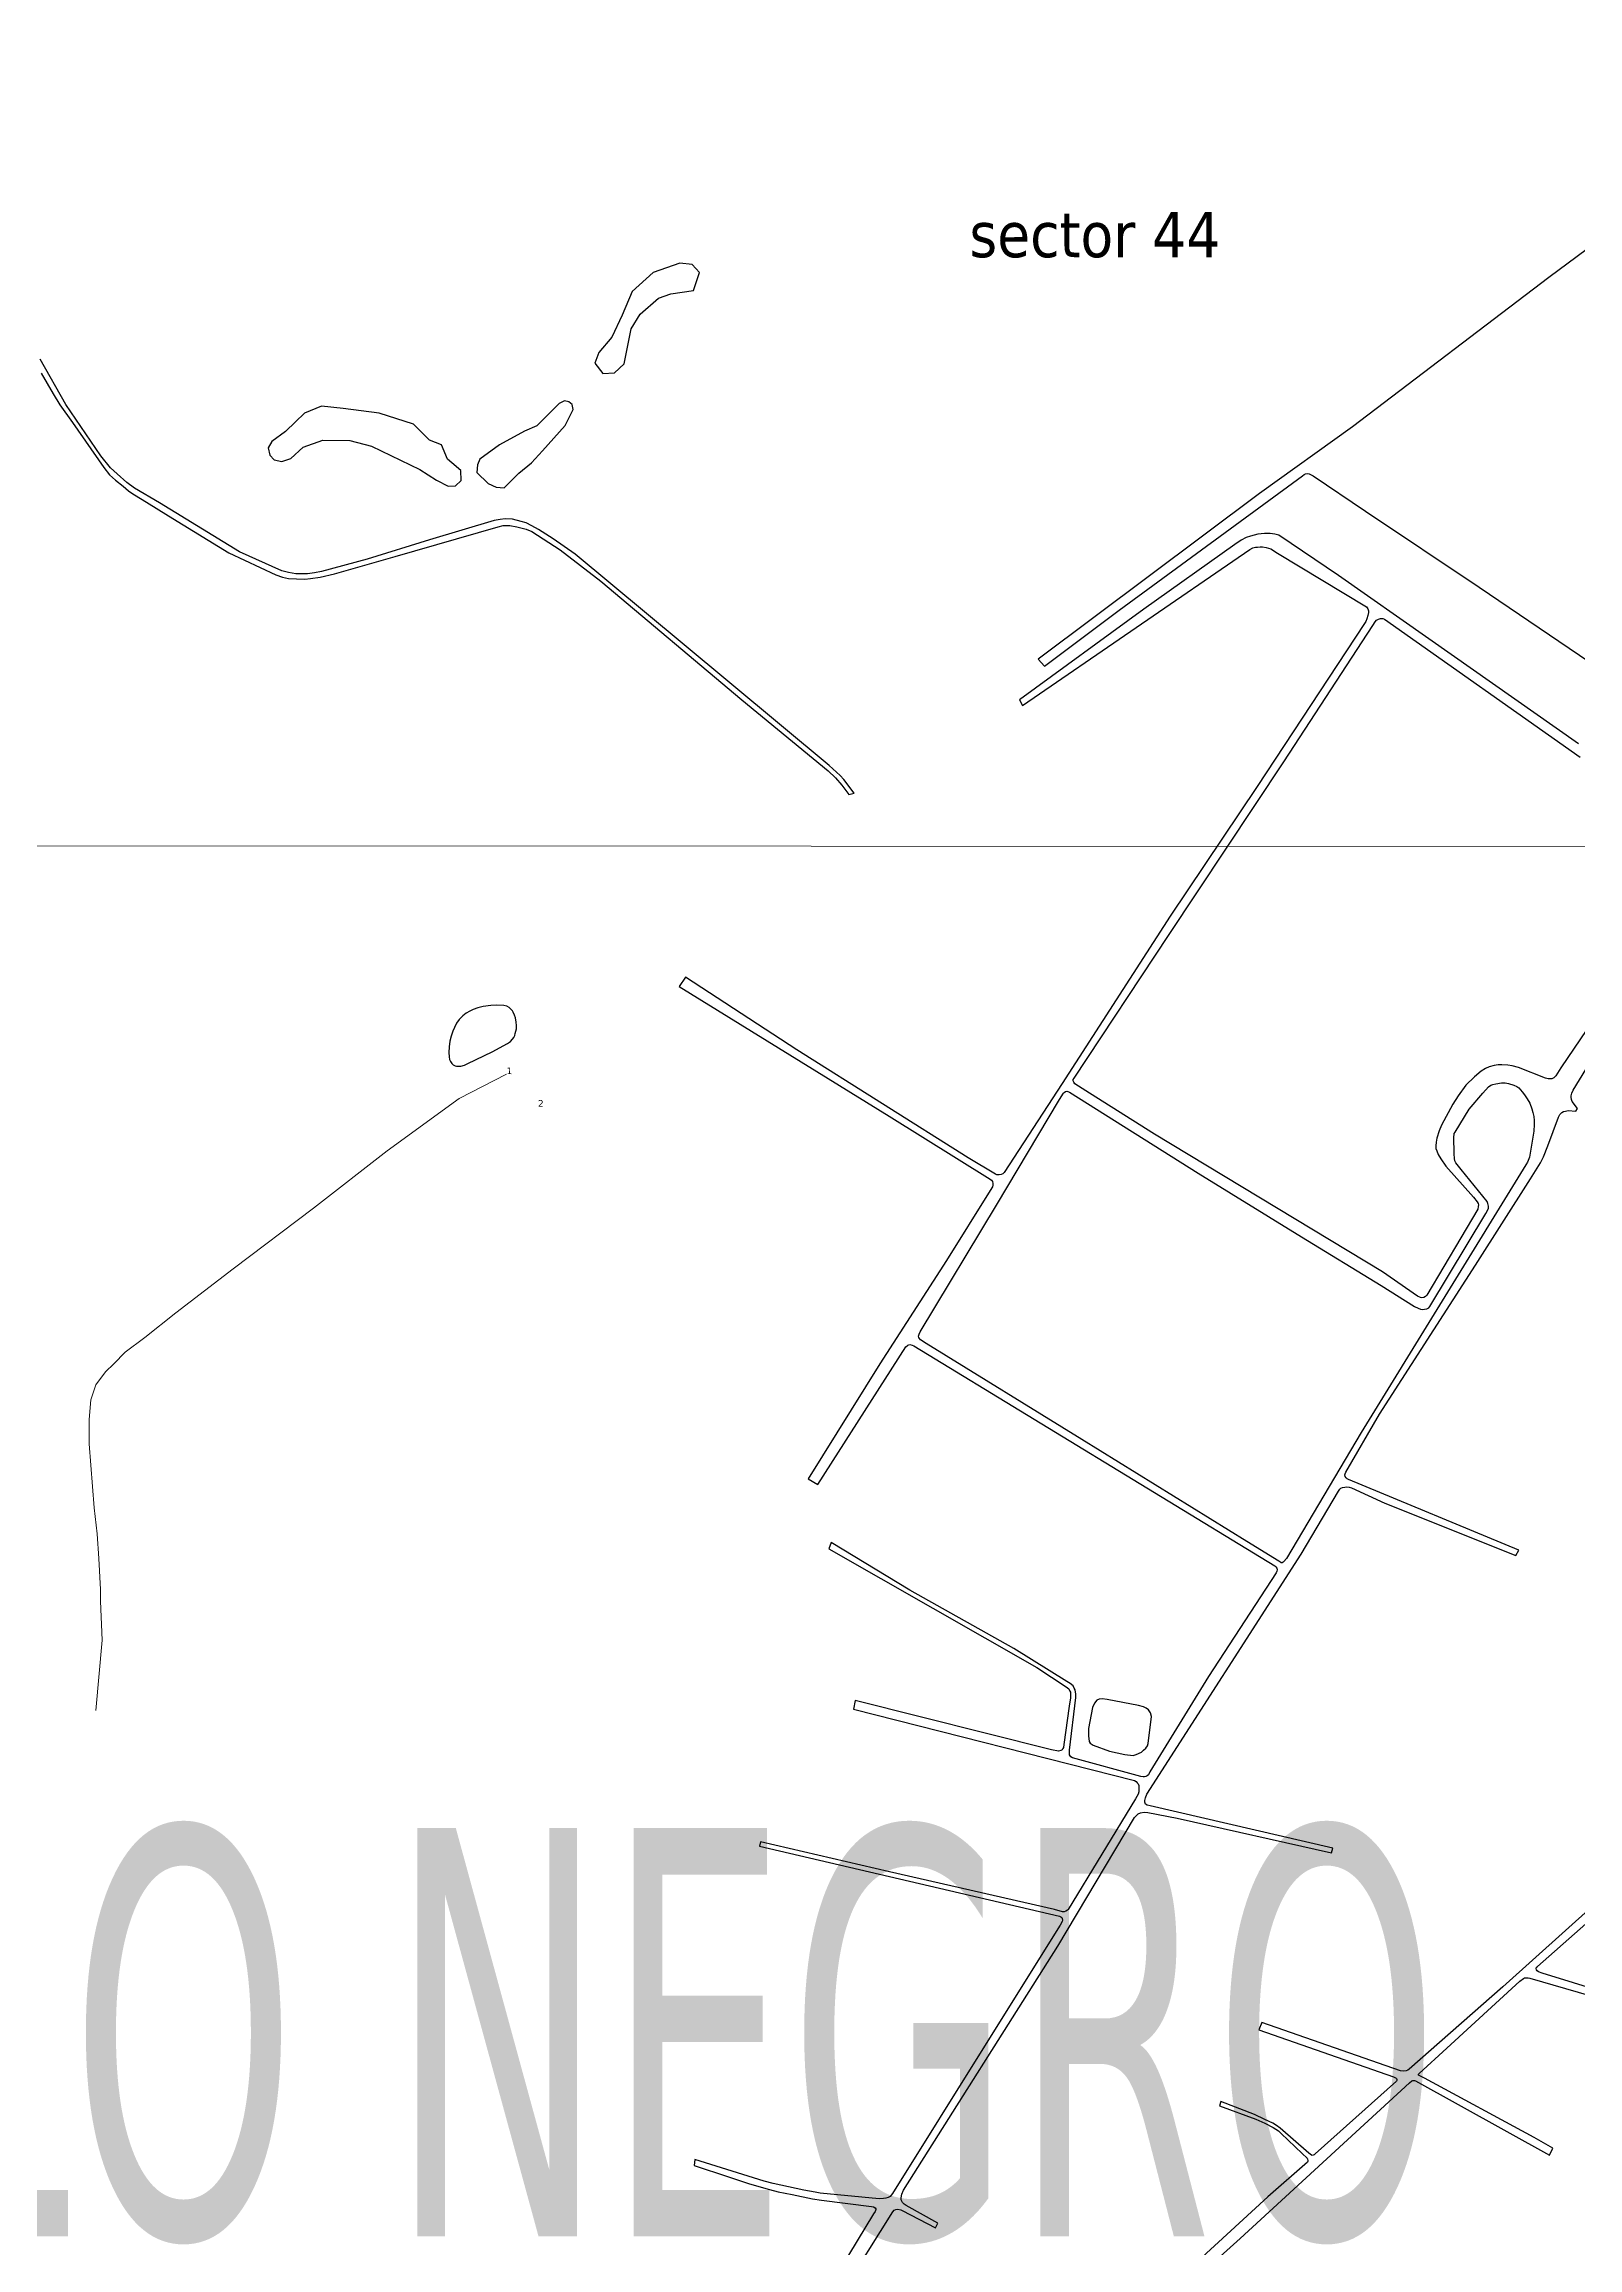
# Model space of a CAD drawing. Header units: metres. Extents: x 2 to 659295185, y -28 to 1124222152.
# Drawn here: x 660289 to 661227, y 1125972 to 1127318 of the extents above; entities that cross this region are included whole.
import ezdxf

# ---------------------------------------------------------------- set-up
doc = ezdxf.new("R2010")
doc.units = ezdxf.units.M
doc.header["$MEASUREMENT"] = 0
doc.linetypes.add('HIDDEN', pattern=[0.375, 0.25, -0.125])
for name, color, linetype in [('CERCA', 7, 'CONTINUOUS'), ('MANZANA', 30, 'CONTINUOUS'), ('Numero de manzana', 6, 'CONTINUOUS'), ('texto', 255, 'CONTINUOUS'), ('TEXTOS', 7, 'CONTINUOUS')]:
    doc.layers.add(name, color=color, linetype=linetype)
doc.styles.add('ROMAN', font='verdana.ttf')
doc.styles.get("Standard").update_dxf_attribs({"font": 'tahoma.ttf'})

msp = doc.modelspace()

# ---------------------------------------------------------------- linework, layer by layer
at = {"layer": 'CERCA', "lineweight": 0}
msp.add_line((653807.4947, 1126830.69), (662151.2419, 1126827.7709), dxfattribs=at)
at = {"layer": 'MANZANA', "lineweight": -2}
for p, q in [((661260.1261, 1127213.9389), (661208.6885, 1127175.6567)), ((661208.6885, 1127175.6567), (661088.8022, 1127084.5352)), ((661088.8022, 1127084.5352), (661032.0131, 1127043.6835)), ((660946.3305, 1126972.508), (661058.2596, 1127054.6413)), ((661058.2596, 1127054.6413), (661059.348, 1127055.4211)), ((661059.348, 1127055.4211), (661060.1149, 1127055.7511)), ((661060.1149, 1127055.7511), (661061.3188, 1127055.871)), ((661061.3188, 1127055.871), (661062.4155, 1127055.7711)), ((661062.4155, 1127055.7711), (661062.7453, 1127055.5511)), ((661062.7453, 1127055.5511), (661064.7243, 1127054.4513)), ((661064.7243, 1127054.4513), (661096.8171, 1127032.9157)), ((661032.0131, 1127043.6835), (660896.7235, 1126942.4241)), ((661096.8171, 1127032.9157), (661166.2719, 1126986.4452)), ((660887.2078, 1126914.2899), (661026.142, 1127009.5905)), ((661017.0386, 1127012.5399), (660961.3379, 1126973.0179)), ((661020.7492, 1127015.3193), (661017.0386, 1127012.5399)), ((661023.9156, 1127016.879), (661020.7492, 1127015.3193)), ((661026.5461, 1127017.7788), (661023.9156, 1127016.879)), ((661026.142, 1127009.5905), (661027.8901, 1127010.4803)), ((661031.0318, 1127018.7986), (661026.5461, 1127017.7788)), ((661027.8901, 1127010.4803), (661029.5311, 1127010.9302)), ((661029.5311, 1127010.9302), (661030.8504, 1127011.0502)), ((661030.8504, 1127011.0502), (661032.3841, 1127011.0602)), ((661035.0805, 1127019.3685), (661031.0318, 1127018.7986)), ((661032.3841, 1127011.0602), (661033.9178, 1127011.0602)), ((661033.9178, 1127011.0602), (661036.1112, 1127010.7402)), ((661038.4778, 1127019.3785), (661035.0805, 1127019.3685)), ((661036.1112, 1127010.7402), (661038.8489, 1127009.8704)), ((661041.3309, 1127018.9486), (661038.4778, 1127019.3785)), ((661038.8489, 1127009.8704), (661042.9141, 1127007.3409)), ((661043.8541, 1127018.1887), (661041.3309, 1127018.9486)), ((661042.9141, 1127007.3409), (661097.4108, 1126974.4076)), ((661080.3419, 1126993.6937), (661043.8541, 1127018.1887)), ((661135.4077, 1126954.9016), (661080.3419, 1126993.6937)), ((661166.2719, 1126986.4452), (661239.4702, 1126936.9053)), ((660961.3379, 1126973.0179), (660885.3277, 1126917.7092)), ((660900.5743, 1126938.235), (660946.3305, 1126972.508)), ((661097.6665, 1126967.2291), (661096.8996, 1126965.5594)), ((661097.4108, 1126974.4076), (661098.2931, 1126973.1979)), ((661098.2024, 1126969.1087), (661097.6665, 1126967.2291)), ((661098.6312, 1126970.9883), (661098.2024, 1126969.1087)), ((661098.2931, 1126973.1979), (661098.623, 1126971.9881)), ((661098.623, 1126971.9881), (661098.6312, 1126970.9883)), ((661096.2482, 1126964.2297), (661030.5288, 1126864.7199)), ((661096.8996, 1126965.5594), (661096.2482, 1126964.2297)), ((661226.8624, 1126890.8346), (661135.4077, 1126954.9016)), ((660896.7235, 1126942.4241), (660900.5743, 1126938.235)), ((660885.3277, 1126917.7092), (660887.2078, 1126914.2899)), ((661030.5288, 1126864.7199), (660977.4173, 1126785.4061)), ((660977.4173, 1126785.4061), (660911.3764, 1126683.2369)), ((661223.663, 1126679.1277), (661276.0818, 1126765.1902)), ((660681.4245, 1126748.1137), (660677.3923, 1126742.4548)), ((660677.3923, 1126742.4548), (660805.7306, 1126663.2909)), ((660749.4445, 1126703.8527), (660681.4245, 1126748.1137)), ((660853.944, 1126637.7461), (660749.4445, 1126703.8527)), ((660911.3764, 1126683.2369), (660876.1171, 1126628.778)), ((661174.559, 1126682.557), (661176.3071, 1126683.1169)), ((661176.3071, 1126683.1169), (661179.8116, 1126683.5768)), ((661179.8116, 1126683.5768), (661182.005, 1126683.5868)), ((661182.005, 1126683.5868), (661184.1984, 1126683.2569)), ((661184.1984, 1126683.2569), (661187.4884, 1126682.1671)), ((660871.3923, 1126608.842), (660909.8839, 1126673.3889)), ((660909.8839, 1126673.3889), (660912.2751, 1126677.2681)), ((660912.2751, 1126677.2681), (660912.7122, 1126677.718)), ((660912.7122, 1126677.718), (660913.479, 1126678.2679)), ((660913.479, 1126678.2679), (660914.2459, 1126678.4978)), ((660914.2459, 1126678.4978), (660915.0128, 1126678.2779)), ((660915.0128, 1126678.2779), (660916.0023, 1126677.838)), ((660916.0023, 1126677.838), (660994.4532, 1126628.428)), ((661160.1617, 1126667.4501), (661168.4488, 1126677.2181)), ((661168.4488, 1126677.2181), (661171.9368, 1126681.2173)), ((661171.9368, 1126681.2173), (661173.3551, 1126682.1071)), ((661173.3551, 1126682.1071), (661174.559, 1126682.557)), ((661187.4884, 1126682.1671), (661189.2448, 1126681.4073)), ((661189.2448, 1126681.4073), (661190.457, 1126680.5274)), ((661190.457, 1126680.5274), (661192.5431, 1126678.2079)), ((661192.5431, 1126678.2079), (661193.9779, 1126676.2283)), ((661193.9779, 1126676.2283), (661195.6353, 1126673.9088)), ((661195.6353, 1126673.9088), (661197.0701, 1126671.2593)), ((661197.0701, 1126671.2593), (661198.3977, 1126667.73)), ((661222.4673, 1126675.6884), (661222.7889, 1126677.3581)), ((661222.4756, 1126674.8086), (661222.4673, 1126675.6884)), ((661222.6982, 1126673.3689), (661222.4756, 1126674.8086)), ((661223.0363, 1126672.2691), (661222.6982, 1126673.3689)), ((661222.7889, 1126677.3581), (661223.663, 1126679.1277)), ((661226.2274, 1126667.97), (661223.0363, 1126672.2691)), ((660805.7306, 1126663.2909), (660867.4837, 1126624.8588)), ((661151.4624, 1126653.5829), (661160.1617, 1126667.4501)), ((661198.3977, 1126667.73), (661198.9584, 1126665.5205)), ((661198.9584, 1126665.5205), (661199.5191, 1126663.091)), ((661199.5191, 1126663.091), (661199.75, 1126660.6615)), ((661199.7583, 1126658.112), (661199.5604, 1126654.1328)), ((661199.75, 1126660.6615), (661199.7583, 1126658.112)), ((661208.2515, 1126645.2146), (661214.642, 1126662.6111)), ((661214.642, 1126662.6111), (661215.5078, 1126664.2707)), ((661215.5078, 1126664.2707), (661216.0521, 1126664.8206)), ((661216.0521, 1126664.8206), (661216.8189, 1126665.4905)), ((661216.8189, 1126665.4905), (661217.693, 1126666.1604)), ((661217.693, 1126666.1604), (661219.0041, 1126666.3903)), ((661219.0041, 1126666.3903), (661220.645, 1126666.7302)), ((661220.645, 1126666.7302), (661225.2544, 1126666.4103)), ((661225.2544, 1126666.4103), (661226.2274, 1126667.97)), ((661150.8192, 1126650.7035), (661150.9181, 1126652.0332)), ((661150.9758, 1126640.3056), (661150.8192, 1126650.7035)), ((661150.9181, 1126652.5831), (661151.4624, 1126653.5829)), ((661150.9181, 1126652.0332), (661150.9181, 1126652.5831)), ((661199.5604, 1126654.1328), (661196.8887, 1126638.306)), ((661205.4396, 1126638.346), (661208.2515, 1126645.2146)), ((660870.6419, 1126627.7582), (660853.944, 1126637.7461)), ((661194.7201, 1126633.537), (661094.1125, 1126470.0503)), ((661151.2067, 1126637.4362), (661150.9758, 1126640.3056)), ((661151.4294, 1126635.8865), (661151.2067, 1126637.4362)), ((661151.9818, 1126634.6668), (661151.4294, 1126635.8865)), ((661155.1812, 1126630.7076), (661151.9818, 1126634.6668)), ((661171.0462, 1126611.0916), (661155.1812, 1126630.7076)), ((661195.8085, 1126635.0867), (661194.7201, 1126633.537)), ((661196.2455, 1126636.0865), (661195.8085, 1126635.0867)), ((661196.8887, 1126638.306), (661196.2455, 1126636.0865)), ((661197.4989, 1126625.0387), (661203.5926, 1126634.7967)), ((661203.5926, 1126634.7967), (661205.4396, 1126638.346)), ((660867.4013, 1126617.7802), (660840.7507, 1126574.9689)), ((660868.9267, 1126619.9998), (660867.4013, 1126617.7802)), ((660867.4837, 1126624.8588), (660868.3578, 1126624.2089)), ((660868.3578, 1126624.2089), (660868.8031, 1126623.3191)), ((660868.8031, 1126623.3191), (660869.0257, 1126622.2193)), ((660869.1411, 1126621.1095), (660868.9267, 1126619.9998)), ((660869.0257, 1126622.2193), (660869.1411, 1126621.1095)), ((660871.6314, 1126627.4282), (660870.6419, 1126627.7582)), ((660872.9507, 1126627.3183), (660871.6314, 1126627.4282)), ((660874.1546, 1126627.5482), (660872.9507, 1126627.3183)), ((660875.2431, 1126628.1081), (660874.1546, 1126627.5482)), ((660876.1171, 1126628.778), (660875.2431, 1126628.1081)), ((660994.4532, 1126628.428), (661057.6329, 1126589.556)), ((661163.996, 1126572.1295), (661197.4989, 1126625.0387)), ((660824.7373, 1126531.4378), (660871.3923, 1126608.842)), ((661136.0591, 1126546.8946), (661170.3124, 1126603.7831)), ((661170.3124, 1126603.7831), (661171.4008, 1126605.6727)), ((661171.5987, 1126609.8718), (661171.0462, 1126611.0916)), ((661171.4008, 1126605.6727), (661171.945, 1126607.1124)), ((661171.9368, 1126608.3321), (661171.5987, 1126609.8718)), ((661171.945, 1126607.1124), (661171.9368, 1126608.3321)), ((661057.6329, 1126589.556), (661106.3081, 1126559.812)), ((660840.7507, 1126574.9689), (660800.0575, 1126511.8518)), ((661105.2361, 1126481.168), (661163.996, 1126572.1295)), ((661106.3081, 1126559.812), (661126.7413, 1126546.9646)), ((661126.7413, 1126546.9646), (661128.943, 1126545.8648)), ((661128.943, 1126545.8648), (661130.4767, 1126545.315)), ((661130.4767, 1126545.315), (661131.796, 1126545.215)), ((661131.796, 1126545.215), (661132.7773, 1126545.325)), ((661132.7773, 1126545.325), (661134.2038, 1126545.5549)), ((661134.2038, 1126545.5549), (661135.3994, 1126546.2248)), ((661135.3994, 1126546.2248), (661136.0591, 1126546.8946)), ((660762.2667, 1126438.1368), (660816.0132, 1126522.3196)), ((660816.0132, 1126522.3196), (660816.6646, 1126522.9895)), ((660816.6646, 1126522.9895), (660817.1016, 1126523.3194)), ((660817.1016, 1126523.3194), (660818.4127, 1126523.6594)), ((660818.4127, 1126523.6594), (660819.732, 1126523.3394)), ((660819.732, 1126523.3394), (660820.8287, 1126522.8995)), ((660820.8287, 1126522.8995), (661041.4545, 1126388.5269)), ((660823.6488, 1126528.7783), (660824.0858, 1126530.0981)), ((660823.8714, 1126528.1085), (660823.6488, 1126528.7783)), ((660824.2095, 1126527.3386), (660823.8714, 1126528.1085)), ((660824.0858, 1126530.0981), (660824.7373, 1126531.4378)), ((660824.9764, 1126526.5688), (660824.2095, 1126527.3386)), ((660828.2747, 1126524.2592), (660824.9764, 1126526.5688)), ((660923.4235, 1126465.6312), (660828.2747, 1126524.2592)), ((660800.0575, 1126511.8518), (660756.2225, 1126441.756)), ((661084.6958, 1126445.6752), (661105.2361, 1126481.168)), ((661094.1125, 1126470.0503), (661048.5542, 1126392.976)), ((661024.2949, 1126403.3739), (660923.4235, 1126465.6312)), ((660756.2225, 1126441.756), (660762.2667, 1126438.1368)), ((661084.1515, 1126444.0156), (661084.3659, 1126444.7954)), ((661084.3742, 1126443.1358), (661084.1515, 1126444.0156)), ((661084.3659, 1126444.7954), (661084.6958, 1126445.6752)), ((661084.9266, 1126442.3659), (661084.3742, 1126443.1358)), ((661085.5863, 1126441.706), (661084.9266, 1126442.3659)), ((661086.4686, 1126441.2661), (661085.5863, 1126441.706)), ((661190.424, 1126398.0449), (661086.4686, 1126441.2661)), ((661057.5257, 1126395.5654), (661080.2512, 1126434.1576)), ((661080.2512, 1126434.1576), (661081.0099, 1126435.2674)), ((661081.0099, 1126435.2674), (661081.7767, 1126435.9372)), ((661081.7767, 1126435.9372), (661082.758, 1126436.3771)), ((661082.758, 1126436.3771), (661084.0773, 1126436.6071)), ((661084.0773, 1126436.6071), (661085.3884, 1126436.7271)), ((661085.3884, 1126436.7271), (661086.8149, 1126436.5071)), ((661086.8149, 1126436.5071), (661088.2415, 1126436.0772)), ((661088.2415, 1126436.0772), (661108.6664, 1126426.8791)), ((661108.6664, 1126426.8791), (661188.5769, 1126394.7256)), ((660770.3147, 1126402.774), (660768.9047, 1126398.7948)), ((660818.4374, 1126373.5799), (660770.3147, 1126402.774)), ((661043.7386, 1126391.2963), (661024.2949, 1126403.3739)), ((660768.9047, 1126398.7948), (660895.8989, 1126326.3695)), ((660963.1932, 1126248.9253), (661057.5257, 1126395.5654)), ((661041.4545, 1126388.5269), (661041.9988, 1126387.977)), ((661041.9988, 1126387.977), (661042.5512, 1126387.0872)), ((661042.5512, 1126387.0872), (661042.7821, 1126386.0974)), ((661045.058, 1126390.5265), (661043.7386, 1126391.2963)), ((661045.2806, 1126390.4165), (661045.058, 1126390.5265)), ((661045.932, 1126390.4265), (661045.2806, 1126390.4165)), ((661046.4845, 1126390.7564), (661045.932, 1126390.4265)), ((661046.9215, 1126391.0964), (661046.4845, 1126390.7564)), ((661048.5542, 1126392.976), (661046.9215, 1126391.0964)), ((661188.5769, 1126394.7256), (661190.424, 1126398.0449)), ((660881.9304, 1126338.0272), (660818.4374, 1126373.5799)), ((661042.2379, 1126384.2178), (661000.8932, 1126320.8706)), ((661042.6749, 1126385.2075), (661042.2379, 1126384.2178)), ((661042.2379, 1126384.2178), (661042.2379, 1126384.2178)), ((661042.2379, 1126384.2178), (661042.2379, 1126384.2178)), ((661042.7821, 1126386.0974), (661042.6749, 1126385.2075)), ((660914.2377, 1126317.8213), (660881.9304, 1126338.0272)), ((660895.8989, 1126326.3695), (660913.9243, 1126314.5019)), ((661000.8932, 1126320.8706), (660965.1063, 1126262.5325)), ((660784.9923, 1126306.2936), (660783.9203, 1126300.9747)), ((660905.0023, 1126275.9798), (660784.9923, 1126306.2936)), ((660913.9243, 1126314.5019), (660915.458, 1126313.2922)), ((660916.4311, 1126316.5115), (660914.2377, 1126317.8213)), ((660915.458, 1126313.2922), (660916.2332, 1126311.9725)), ((660916.4723, 1126307.8833), (660915.7302, 1126302.7943)), ((660915.8538, 1126275.7998), (660919.7541, 1126308.1132)), ((660916.2332, 1126311.9725), (660916.4558, 1126311.2026)), ((660918.0802, 1126315.1918), (660916.4311, 1126316.5115)), ((660916.4558, 1126311.2026), (660916.5712, 1126310.0928)), ((660916.5795, 1126308.9831), (660916.4723, 1126307.8833)), ((660916.5712, 1126310.0928), (660916.5795, 1126308.9831)), ((660918.7481, 1126313.7521), (660918.0802, 1126315.1918)), ((660919.3006, 1126312.6523), (660918.7481, 1126313.7521)), ((660919.7459, 1126310.1128), (660919.3006, 1126312.6523)), ((660919.7541, 1126308.1132), (660919.7459, 1126310.1128)), ((660932.6919, 1126306.4036), (660931.1664, 1126304.524)), ((660934.0029, 1126307.0735), (660932.6919, 1126306.4036)), ((660935.8665, 1126307.1934), (660934.0029, 1126307.0735)), ((660938.9422, 1126306.7635), (660935.8665, 1126307.1934)), ((660958.0231, 1126303.0943), (660938.9422, 1126306.7635)), ((660783.9203, 1126300.9747), (660955.706, 1126257.2936)), ((660915.7302, 1126302.7943), (660912.4401, 1126279.2191)), ((660929.979, 1126301.8545), (660927.6207, 1126289.0171)), ((660931.1664, 1126304.524), (660929.979, 1126301.8545)), ((660961.1977, 1126302.3344), (660958.0231, 1126303.0943)), ((660962.8469, 1126301.4546), (660961.1977, 1126302.3344)), ((660964.1662, 1126300.4648), (660962.8469, 1126301.4546)), ((660964.0426, 1126279.889), (660966.0463, 1126296.3856)), ((660965.4938, 1126298.5952), (660964.1662, 1126300.4648)), ((660966.0463, 1126296.3856), (660965.4938, 1126298.5952)), ((660912.4401, 1126279.2191), (660912.2257, 1126277.4495)), ((660927.6207, 1126289.0171), (660927.53, 1126284.708)), ((660927.53, 1126284.708), (660927.9917, 1126281.1687)), ((660927.9917, 1126281.1687), (660928.6514, 1126280.0689)), ((660928.6514, 1126280.0689), (660930.3006, 1126278.8592)), ((660963.6138, 1126278.4493), (660964.0426, 1126279.889)), ((660909.2819, 1126275.3299), (660905.0023, 1126275.9798)), ((660910.7002, 1126275.5599), (660909.2819, 1126275.3299)), ((660911.4671, 1126276.0098), (660910.7002, 1126275.5599)), ((660911.9041, 1126276.7796), (660911.4671, 1126276.0098)), ((660912.2257, 1126277.4495), (660911.9041, 1126276.7796)), ((660915.8621, 1126273.8102), (660915.8538, 1126275.7998)), ((660915.8621, 1126273.0404), (660915.8621, 1126273.8102)), ((660916.3074, 1126272.3805), (660915.8621, 1126273.0404)), ((660916.8516, 1126271.7206), (660916.3074, 1126272.3805)), ((660917.8411, 1126271.1708), (660916.8516, 1126271.7206)), ((660959.5321, 1126259.8531), (660917.8411, 1126271.1708)), ((660930.3006, 1126278.8592), (660940.3935, 1126275.2499)), ((660940.3935, 1126275.2499), (660949.7195, 1126273.3003)), ((660949.7195, 1126273.3003), (660954.8732, 1126272.6605)), ((660954.8732, 1126272.6605), (660956.7285, 1126273.1104)), ((660956.7285, 1126273.1104), (660960.0103, 1126274.5701)), ((660960.0103, 1126274.5701), (660961.2142, 1126275.7898)), ((660961.2142, 1126275.7898), (660962.5171, 1126277.0096)), ((660962.5171, 1126277.0096), (660963.6138, 1126278.4493)), ((660955.706, 1126257.2936), (660956.6955, 1126256.6337)), ((660956.6955, 1126256.6337), (660957.248, 1126255.9739)), ((660957.248, 1126255.9739), (660957.9076, 1126255.204)), ((660957.9076, 1126255.204), (660958.2375, 1126254.3142)), ((660958.2375, 1126254.3142), (660958.3529, 1126253.6543)), ((660958.3529, 1126253.6543), (660958.254, 1126251.9947)), ((660958.254, 1126251.9947), (660958.2622, 1126250.335)), ((660960.8432, 1126259.6431), (660959.5321, 1126259.8531)), ((660961.7255, 1126259.6431), (660960.8432, 1126259.6431)), ((660962.4923, 1126259.7531), (660961.7255, 1126259.6431)), ((660963.4736, 1126260.203), (660962.4923, 1126259.7531)), ((660964.2405, 1126260.8729), (660963.4736, 1126260.203)), ((660965.1063, 1126262.5325), (660964.2405, 1126260.8729)), ((660956.308, 1126246.1259), (660915.1942, 1126178.4696)), ((660957.9324, 1126249.0053), (660956.308, 1126246.1259)), ((660958.2622, 1126250.335), (660957.9324, 1126249.0053)), ((660961.8986, 1126245.1561), (660962.3274, 1126246.8157)), ((660962.0141, 1126244.0463), (660961.8986, 1126245.1561)), ((660962.4594, 1126242.9465), (660962.0141, 1126244.0463)), ((660962.3274, 1126246.8157), (660963.1932, 1126248.9253)), ((660963.4489, 1126242.1767), (660962.4594, 1126242.9465)), ((660965.3124, 1126241.7467), (660963.4489, 1126242.1767)), ((661076.8622, 1126215.922), (660965.3124, 1126241.7467)), ((660908.7212, 1126156.1042), (660955.5906, 1126234.6182)), ((660955.5906, 1126234.6182), (660956.5718, 1126235.728)), ((660956.5718, 1126235.728), (660957.8829, 1126236.9477)), ((660957.8829, 1126236.9477), (660959.4084, 1126237.6276)), ((660959.4084, 1126237.6276), (660961.4946, 1126237.9675)), ((660961.4946, 1126237.9675), (660963.7952, 1126237.7576)), ((660963.7952, 1126237.7576), (660981.7794, 1126234.2983)), ((660981.7794, 1126234.2983), (661075.9964, 1126213.0426)), ((660727.2054, 1126219.8712), (660726.5622, 1126217.1018)), ((660726.5622, 1126217.1018), (660909.8426, 1126174.4704)), ((660806.0687, 1126201.5349), (660727.2054, 1126219.8712)), ((661075.9964, 1126213.0426), (661076.8622, 1126215.922)), ((660906.8659, 1126178.4296), (660806.0687, 1126201.5349)), ((661260.5549, 1126203.1546), (661180.6774, 1126131.3392)), ((660911.5825, 1126177.1299), (660906.8659, 1126178.4296)), ((660909.8426, 1126174.4704), (660910.7249, 1126174.0305)), ((660911.3928, 1126171.2611), (660910.1972, 1126168.9416)), ((660910.7249, 1126174.0305), (660911.162, 1126173.7006)), ((660911.162, 1126173.7006), (660911.3846, 1126173.0307)), ((660911.3846, 1126173.0307), (660911.6072, 1126172.0409)), ((660911.6072, 1126172.0409), (660911.3928, 1126171.2611)), ((660912.6792, 1126177.1299), (660911.5825, 1126177.1299)), ((660913.6687, 1126177.4698), (660912.6792, 1126177.1299)), ((660914.6499, 1126178.0297), (660913.6687, 1126177.4698)), ((660915.1942, 1126178.4696), (660914.6499, 1126178.0297)), ((660910.1972, 1126168.9416), (660864.944, 1126096.6163)), ((660814.6196, 1126006.9145), (660908.7212, 1126156.1042)), ((661180.6774, 1126131.3392), (661123.3853, 1126080.9795)), ((661033.4066, 1126109.4437), (661031.5595, 1126104.8946)), ((661031.5595, 1126104.8946), (661113.8695, 1126076.2904)), ((661118.2398, 1126079.8497), (661033.4066, 1126109.4437)), ((660864.944, 1126096.6163), (660807.7261, 1126004.895)), ((661119.7736, 1126079.6397), (661118.2398, 1126079.8497)), ((661121.5217, 1126079.9797), (661119.7736, 1126079.6397)), ((661122.7256, 1126080.3096), (661121.5217, 1126079.9797)), ((661123.3853, 1126080.9795), (661122.7256, 1126080.3096)), ((661115.7496, 1126073.541), (661065.9859, 1126029.18)), ((661113.8695, 1126076.2904), (661115.4115, 1126075.5206)), ((661115.4115, 1126075.5206), (661115.7414, 1126075.1907)), ((661115.7414, 1126075.1907), (661115.964, 1126074.5308)), ((661115.964, 1126073.9809), (661115.7496, 1126073.541)), ((661115.964, 1126074.5308), (661115.964, 1126073.9809)), ((661008.4217, 1126061.1035), (661007.5559, 1126058.4441)), ((661007.5559, 1126058.4441), (661029.729, 1126050.4757)), ((661028.9456, 1126053.2351), (661008.4217, 1126061.1035)), ((661035.3196, 1126050.1657), (661028.9456, 1126053.2351)), ((661029.729, 1126050.4757), (661035.3279, 1126047.9562)), ((661040.1517, 1126047.9762), (661035.3196, 1126050.1657)), ((661035.3279, 1126047.9562), (661040.3826, 1126045.3267)), ((661042.3451, 1126046.5465), (661040.1517, 1126047.9762)), ((661040.3826, 1126045.3267), (661043.5655, 1126043.2372)), ((661044.5467, 1126044.7868), (661042.3451, 1126046.5465)), ((661043.5655, 1126043.2372), (661045.2146, 1126041.6975)), ((661062.1434, 1126029.6099), (661044.5467, 1126044.7868)), ((661045.2146, 1126041.6975), (661058.0947, 1126029.37)), ((660686.9987, 1126025.8007), (660686.6853, 1126022.1514)), ((660729.3493, 1126012.5034), (660686.9987, 1126025.8007)), ((661061.294, 1126024.0711), (661037.0678, 1126002.8354)), ((661058.0947, 1126029.37), (661061.0632, 1126026.5006)), ((661061.0632, 1126026.5006), (661061.393, 1126025.9507)), ((661061.6239, 1126024.6209), (661061.294, 1126024.0711)), ((661061.393, 1126025.9507), (661061.6156, 1126025.0709)), ((661061.6156, 1126025.0709), (661061.6239, 1126024.6209)), ((661063.6853, 1126028.2802), (661062.1434, 1126029.6099)), ((661064.1224, 1126028.1802), (661063.6853, 1126028.2802)), ((661064.8892, 1126028.2902), (661064.1224, 1126028.1802)), ((661065.3263, 1126028.5102), (661064.8892, 1126028.2902)), ((661065.9859, 1126029.18), (661065.3263, 1126028.5102)), ((660686.6853, 1126022.1514), (660707.5308, 1126015.0529)), ((660707.5308, 1126015.0529), (660720.3696, 1126010.8038)), ((660720.3696, 1126010.8038), (660732.6642, 1126007.4244)), ((660734.8328, 1126010.9737), (660729.3493, 1126012.5034)), ((660753.5921, 1126006.9745), (660734.8328, 1126010.9737)), ((660732.6642, 1126007.4244), (660738.0405, 1126005.9048)), ((660738.0405, 1126005.9048), (660746.4842, 1126004.2851)), ((660746.4842, 1126004.2851), (660758.9849, 1126001.6856)), ((660760.5021, 1126005.7848), (660753.5921, 1126006.9745)), ((660758.9849, 1126001.6856), (660764.3529, 1126000.8258)), ((660763.6768, 1126005.2449), (660760.5021, 1126005.7848)), ((660799.7441, 1126001.7556), (660763.6768, 1126005.2449)), ((660764.3529, 1126000.8258), (660795.0522, 1125996.9866)), ((660795.0522, 1125996.9866), (660796.2561, 1125996.7666)), ((660796.2561, 1125996.7666), (660797.2456, 1125996.1067)), ((660802.2591, 1126001.8856), (660799.7441, 1126001.7556)), ((660803.6856, 1126002.1055), (660802.2591, 1126001.8856)), ((660805.2194, 1126002.4455), (660803.6856, 1126002.1055)), ((660806.3078, 1126003.1153), (660805.2194, 1126002.4455)), ((660807.7261, 1126004.895), (660806.3078, 1126003.1153)), ((660813.1106, 1126002.2655), (660813.424, 1126004.475)), ((660813.1106, 1126001.1557), (660813.1106, 1126002.2655)), ((660813.4487, 1126000.1659), (660813.1106, 1126001.1557)), ((660813.424, 1126004.475), (660814.6196, 1126006.9145)), ((660814.0012, 1125999.3961), (660813.4487, 1126000.1659)), ((660814.8752, 1125998.3963), (660814.0012, 1125999.3961)), ((660816.0874, 1125997.6364), (660814.8752, 1125998.3963)), ((660835.4239, 1125986.8786), (660816.0874, 1125997.6364)), ((661037.0678, 1126002.8354), (660971.0515, 1125942.3677)), ((660796.2809, 1125992.4575), (660760.3867, 1125933.5595)), ((660776.8866, 1125944.1473), (660807.9982, 1125993.8372)), ((660797.2621, 1125994.0072), (660796.2809, 1125992.4575)), ((660797.2456, 1125996.1067), (660797.5837, 1125995.5569)), ((660797.5837, 1125995.2269), (660797.2621, 1125994.0072)), ((660797.5837, 1125995.5569), (660797.5837, 1125995.2269)), ((660807.9982, 1125993.8372), (660808.8723, 1125994.727)), ((660808.8723, 1125994.727), (660809.8535, 1125995.1669)), ((660809.8535, 1125995.1669), (660811.0574, 1125995.2869)), ((660811.0574, 1125995.2869), (660812.8138, 1125994.967)), ((660812.8138, 1125994.967), (660813.6878, 1125994.637)), ((660813.6878, 1125994.637), (660834.0056, 1125983.9992)), ((660834.0056, 1125983.9992), (660835.4239, 1125986.8786))]:
    msp.add_line(p, q, dxfattribs=at)
for points in [[(660636.262, 1127139.2141), (660628.3048, 1127129.896), (660625.93, 1127123.3573), (660630.7785, 1127117.0686), (660638.0101, 1127117.4385), (660643.8977, 1127122.9974), (660648.07, 1127144.363), (660653.6195, 1127153.3412), (660664.7514, 1127163.0192), (660672.3046, 1127165.8187), (660686.2071, 1127167.8682), (660689.9919, 1127178.836), (660685.4732, 1127183.685), (660677.8046, 1127184.5348), (660661.6097, 1127178.816), (660648.738, 1127167.1484), (660642.5618, 1127152.6313)], [(660426.4218, 1127071.5778), (660427.4277, 1127067.2687), (660430.0747, 1127064.2893), (660434.6758, 1127063.3195), (660440.2583, 1127065.2191), (660447.6795, 1127072.1177), (660459.7102, 1127076.2569), (660476.2514, 1127076.2269), (660489.42, 1127072.7476), (660519.0638, 1127058.3905), (660529.2887, 1127051.9118), (660536.4213, 1127048.2926), (660540.9153, 1127048.5325), (660544.1889, 1127051.6419), (660544.0487, 1127057.7307), (660538.6559, 1127062.4597), (660536.0173, 1127064.7692), (660532.2572, 1127073.4875), (660525.0091, 1127076.3369), (660515.1058, 1127086.0249), (660494.2603, 1127092.8935), (660472.112, 1127095.6729), (660458.9599, 1127097.0527), (660448.5701, 1127092.8035), (660443.0041, 1127087.5746), (660437.0012, 1127081.6858), (660428.7059, 1127075.567)], [(660555.6341, 1127064.6393), (660554.2241, 1127061.2), (660553.919, 1127056.6709), (660560.8455, 1127049.9522), (660565.6776, 1127047.6527), (660570.5014, 1127047.2328), (660579.5553, 1127056.121), (660587.1992, 1127062.4597), (660594.068, 1127069.8982), (660607.9128, 1127085.335), (660612.7943, 1127095.0931), (660612.1264, 1127098.0724), (660610.0402, 1127099.7221), (660607.4015, 1127100.372), (660604.1279, 1127098.7023), (660590.6048, 1127085.1451), (660582.9444, 1127081.9057), (660567.7555, 1127073.5374)], [(660548.4273, 1126695.5344), (660563.1873, 1126702.6729), (660572.5876, 1126707.6919), (660574.3357, 1126708.8117), (660575.6468, 1126710.2514), (660576.4054, 1126711.3612), (660577.164, 1126712.5809), (660577.3784, 1126713.6907), (660578.0298, 1126716.5701), (660578.1288, 1126718.6697), (660577.8979, 1126720.7692), (660577.4444, 1126723.3087), (660576.7847, 1126725.0784), (660576.1168, 1126726.738), (660575.5643, 1126727.6179), (660574.4676, 1126728.8276), (660573.5853, 1126729.5974), (660572.1588, 1126730.4773), (660570.4024, 1126730.7972), (660566.0157, 1126731.1171), (660562.5112, 1126730.9872), (660557.8028, 1126730.1873), (660554.5209, 1126729.5075), (660551.6761, 1126728.5077), (660549.491, 1126727.3879), (660547.413, 1126726.2681), (660545.2279, 1126724.6085), (660543.051, 1126722.2689), (660541.4183, 1126720.1594), (660540.1155, 1126717.4999), (660539.1342, 1126715.1704), (660538.2766, 1126712.181), (660537.4108, 1126709.0816), (660536.8748, 1126705.5423), (660536.6769, 1126702.113), (660537.015, 1126699.4636), (660537.2377, 1126697.9139), (660537.7984, 1126696.5842), (660538.5652, 1126695.4844), (660539.3403, 1126694.7145), (660540.6597, 1126693.9447), (660541.5337, 1126693.8447), (660544.1642, 1126693.7447), (660546.3493, 1126694.5246)]]:
    msp.add_lwpolyline(points, close=True, dxfattribs=at)
for points in [[(660287.6112, 1127117.1786), (660295.016, 1127104.6011), (660299.0977, 1127097.8725), (660306.923, 1127087.0747), (660325.8967, 1127059.6203), (660329.5331, 1127055.2112), (660333.0541, 1127051.9118), (660337.7789, 1127048.1726), (660341.0773, 1127045.4232), (660343.7159, 1127043.5535), (660349.3231, 1127040.0343), (660368.1071, 1127028.3966), (660402.2779, 1127007.4309), (660431.1549, 1126993.9536), (660435.1046, 1126992.6439), (660438.7246, 1126991.7741), (660443.6556, 1126991.6841), (660448.702, 1126991.3842), (660452.3137, 1126991.8341), (660458.226, 1126992.6439), (660466.8676, 1126994.6735), (660503.9657, 1127005.2313), (660566.8897, 1127023.3277), (660569.9489, 1127024.1175), (660574.0059, 1127024.1275), (660578.2772, 1127023.3777), (660584.0905, 1127021.858), (660587.4961, 1127020.5382), (660604.7464, 1127009.3405), (660629.7066, 1126990.0944), (660715.719, 1126917.7092), (660768.5089, 1126874.378), (660773.0193, 1126869.9689), (660776.8701, 1126865.4498), (660781.0673, 1126859.721), (660784.3491, 1126860.6208), (660778.173, 1126868.8891), (660775.8641, 1126871.5286), (660769.152, 1126877.4773), (660679.4043, 1126952.2721), (660613.9652, 1127006.731), (660600.5575, 1127015.9592), (660591.4376, 1127021.778), (660587.4796, 1127024.0775), (660584.0741, 1127025.7272), (660581.0066, 1127026.707), (660575.6303, 1127028.0067), (660571.2435, 1127028.2067), (660568.1761, 1127027.8667), (660564.4572, 1127027.2969), (660524.9596, 1127015.4993), (660486.7731, 1127003.7217), (660458.8692, 1126996.0732), (660454.5978, 1126995.2734), (660450.3265, 1126994.7035), (660445.9479, 1126994.5735), (660443.202, 1126994.6735), (660438.8153, 1126995.4233), (660434.7583, 1126996.4031), (660408.9571, 1127008.0108), (660359.9603, 1127037.9847), (660344.6889, 1127047.0928), (660340.0713, 1127050.3922), (660334.126, 1127055.6711), (660330.0608, 1127059.4203), (660324.1073, 1127066.6888), (660302.8248, 1127098.1124), (660287.133, 1127125.9168)], [(661251.8473, 1126745.2843), (661216.0356, 1126692.8049), (661213.1, 1126687.9259), (661212.3414, 1126687.0361), (661211.7889, 1126686.5962), (661210.5851, 1126686.1463), (661208.2845, 1126686.1363), (661206.7507, 1126686.4562), (661190.1766, 1126692.9149), (661186.4495, 1126693.9947), (661183.819, 1126694.4346), (661179.9847, 1126694.6346), (661177.7913, 1126694.6246), (661175.3835, 1126694.2846), (661172.4233, 1126693.4948), (661170.1309, 1126692.485), (661167.4016, 1126690.8153), (661163.3611, 1126687.366), (661158.125, 1126682.1471), (661153.3342, 1126675.7084), (661150.0688, 1126670.6095), (661143.2248, 1126657.8621), (661141.8147, 1126654.2028), (661140.4129, 1126649.8837), (661139.8769, 1126647.4442), (661139.6625, 1126645.2346), (661139.7862, 1126643.465), (661140.3387, 1126642.1353), (661141.221, 1126639.8157), (661142.7712, 1126637.1763), (661145.8552, 1126632.6572), (661162.8169, 1126613.711), (661165.0185, 1126610.9516), (661165.571, 1126609.9618), (661165.7936, 1126609.182), (661165.6947, 1126607.9722), (661165.3731, 1126606.5325), (661134.2698, 1126553.9632), (661133.5111, 1126553.0734), (661132.4145, 1126552.4035), (661131.2106, 1126552.2935), (661130.3365, 1126552.5035), (661128.5801, 1126553.2733), (661107.2564, 1126568.1103), (660967.8274, 1126652.3032), (660928.1649, 1126677.2281), (660919.1522, 1126683.0569), (660918.4925, 1126684.0467), (660918.2699, 1126684.8166), (660918.2616, 1126685.5964), (660918.8059, 1126686.5862), (660976.4855, 1126773.5685), (661046.8886, 1126879.7269), (661101.1874, 1126963.1499), (661102.7129, 1126965.3695), (661103.587, 1126966.2593), (661104.7826, 1126967.0391), (661105.8793, 1126967.3691), (661107.3059, 1126967.379), (661108.2954, 1126966.9391), (661227.992, 1126882.5463)], [(661243.0407, 1126127.76), (661204.6398, 1126139.5276), (661202.4382, 1126140.3974), (661201.6713, 1126141.0572), (661201.3415, 1126141.7271), (661201.1188, 1126142.497), (661201.3332, 1126143.1568), (661201.7702, 1126143.6067), (661299.2196, 1126229.5392)], [(660963.3417, 1125926.4109), (661020.304, 1125977.5405), (661123.6409, 1126072.5812), (661125.1664, 1126073.8009), (661125.6034, 1126074.0209), (661126.2631, 1126074.0309), (661126.8073, 1126073.9209), (661127.3597, 1126073.701), (661209.1915, 1126028.3902), (661211.1458, 1126032.6093), (661199.7253, 1126039.078), (661132.8267, 1126075.3806), (661129.5367, 1126077.0303), (661129.2068, 1126077.2502), (661129.2068, 1126077.8001), (661129.6356, 1126078.36), (661146.4406, 1126093.8069), (661190.9599, 1126134.5986), (661193.2523, 1126136.3782), (661193.912, 1126136.7081), (661194.8932, 1126136.8281), (661196.2125, 1126136.7181), (661197.2021, 1126136.6181), (661240.7566, 1126123.9807)]]:
    msp.add_lwpolyline(points, dxfattribs=at)
at = {"layer": 'texto', "lineweight": 0}
msp.add_line((660325, 1126343), (660321, 1126300), dxfattribs=at)
msp.add_lwpolyline([(660325, 1126343), (660325, 1126343), (660324, 1126367), (660324, 1126374), (660323, 1126393), (660322, 1126408), (660320, 1126424), (660317, 1126463), (660317, 1126471), (660317, 1126478), (660318, 1126490), (660321, 1126499), (660327, 1126507), (660332, 1126512), (660339, 1126519), (660351, 1126528), (660370, 1126543), (660405, 1126570), (660454, 1126607), (660499, 1126642), (660543, 1126674), (660543, 1126674), (660572, 1126689), (660572, 1126689)], dxfattribs=at)

# ---------------------------------------------------------------- texts
at = {"layer": 'Numero de manzana', "color": 40, "lineweight": -2, "true_color": 0xf8d731, "style": 'ROMAN'}
for s, p in [('1', (660572, 1126689)), ('2', (660591.1466, 1126669.1108))]:
    msp.add_text(s, height=4, rotation=358.4915349, dxfattribs=at).set_placement(p)
at = {"layer": 'TEXTOS', "color": 0, "width": 0.6}
msp.add_text('PALO NEGRO', height=249.51109, dxfattribs=at).set_placement((659979.3857, 1125978.7003))
at = {"layer": 'TEXTOS', "linetype": 'HIDDEN', "lineweight": 40, "insert": (660854.749, 1127215.8469), "char_height": 27.69936, "width": 372.724773, "attachment_point": 1}
msp.add_mtext('sector 44', dxfattribs=at)

doc.saveas('drawing.dxf')
